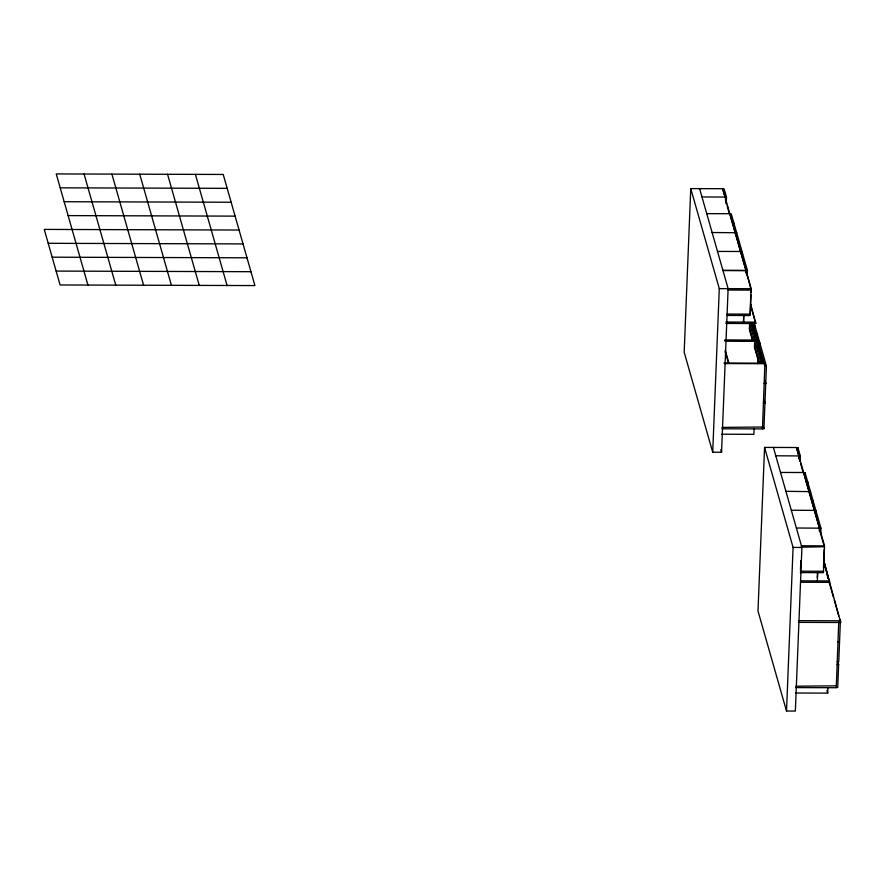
<?xml version="1.0" encoding="UTF-8"?>
<svg xmlns="http://www.w3.org/2000/svg" width="885" height="885" viewBox="0 0 885 885"><rect width="100%" height="100%" fill="white"/><g stroke="black" fill="none" stroke-linecap="round" stroke-linejoin="round"><path stroke-width="1.33" d="M745.845 273.133L745.978 270.379L722.68 188.704L690.754 188.605L684.182 352.219L712.713 452.224L721.552 452.257L728.123 288.643L699.604 188.638M712.713 452.224L719.284 288.621L690.754 188.605M726.242 203.915L726.508 197.145L724.162 188.925L722.691 188.914L725.036 197.145L726.508 197.145M743.665 314.761L743.533 322.107L743.809 315.259M722.968 270.589L746.055 270.666L751.144 290.114L728.067 290.037M747.217 275.788L747.427 270.489L731.298 213.927L729.826 213.927L745.955 270.478L747.427 270.489M750.79 294.948L750.181 314.131L727.094 314.053M750.9 292.282L751 289.616M746.055 270.666L751.199 288.72L750.126 315.525L727.039 315.447M750.69 305.756L750.745 304.363L755.757 323.534L725.833 323.445M751.022 325.746L751.122 323.346L755.901 340.128M753.013 329.143L753.235 323.711M753.157 329.64L753.434 322.859M753.301 330.149L753.577 323.357M754.706 328.114L754.783 325.282L753.312 325.282M755.713 338.358L755.845 334.165L757.328 334.176L757.25 337.008M754.108 428.893L753.887 434.314L721.751 434.214M757.571 363.724L757.792 358.292M758.168 348.778L758.356 340.139L724.649 340.028M757.615 363.182L757.991 357.429M758.202 348.436L758.356 340.139M764.828 365.914L764.928 363.193L724.007 363.06M764.928 363.193L762.461 428.915L721.972 428.794M762.439 428.683L763.91 428.683L764.939 403.195L764.209 400.651M763.478 402.885L764.95 402.885L765.724 383.526L764.994 380.981M764.264 383.205L765.735 383.216L766.421 366.091L754.817 325.392L753.345 325.392L764.95 366.091L766.421 366.091M800.372 572.584L823.459 572.661L824.532 545.857L796.489 447.511L764.563 447.412L757.991 611.026L786.511 711.031L795.35 711.064L801.921 547.45L773.401 447.445M786.511 711.031L793.082 547.428L764.563 447.412M797.861 450.421L797.971 447.733L796.5 447.721L798.845 455.941L798.735 458.64M800.095 461.339L800.317 455.952L797.971 447.733M800.482 569.863L800.859 560.515M804.996 475.422L805.096 472.734L803.624 472.723L819.444 528.179M807.684 484.869L807.762 482.059M810.383 494.317L810.461 491.507M813.072 503.764L813.149 500.954M815.771 513.156L815.848 510.402L791.312 510.225M817.309 577.673L817.53 572.197M817.342 580.914L817.674 572.695M819.333 530.823L819.466 528.079M820.705 533.478L820.915 528.179L805.096 472.734M823.481 568.093L824.223 549.419M824.444 565.548L824.543 563.17L829.566 582.341L801.002 582.253M795.56 693.021L827.696 693.121L827.906 687.7M837.918 661.936L838.637 664.48L837.719 687.49L836.248 687.49M840.319 622.653L839.544 642.012L838.073 642.012M798.436 622.365L840.684 622.498L824.51 563.845M60.202 187.83L227.191 188.35M701.971 196.968L725.058 197.045M64.162 201.725L231.151 202.245M706.728 213.639L729.815 213.705M68.123 215.608L235.111 216.128M239.072 230.023L44.25 229.414L60.091 284.97L254.913 285.578L223.219 174.456L56.242 173.936L87.925 285.058M712.115 232.534L736.652 232.711M735.214 232.81L736.685 232.821M737.869 242.147L739.34 242.147M737.902 242.258L739.373 242.258M48.21 243.309L243.032 243.917M717.503 251.417L740.59 251.495M740.568 251.594L742.072 251.705M52.171 257.192L246.992 257.8M722.89 270.312L745.978 270.379M56.131 271.087L250.953 271.695M719.284 288.621L751.199 288.72M725.888 322.051L755.812 322.14M726.607 323.268L734.694 323.302M755.878 334.276L757.35 334.287M724.793 340.526L758.5 340.637M724.937 341.035L758.644 341.134M758.39 343.059L759.861 343.059L759.75 345.781L759.894 343.17L758.412 343.17M724.627 363.569L765.071 363.691M764.253 383.515L765.724 383.526M763.456 403.195L764.939 403.195M722.06 427.4L762.372 427.024M775.78 455.775L800.317 455.952M780.537 472.446L803.613 472.513M806.29 482.059L807.795 482.17M785.924 491.33L810.483 491.617M811.678 500.954L813.182 501.065M814.399 510.512L815.87 510.512M796.378 528.002L820.915 528.179M824.532 545.857L801.445 545.779L801.39 547.173L824.333 546.753M793.082 547.428L801.921 547.45M800.427 571.19L823.515 571.267M801.047 580.859L829.621 580.947M798.558 620.662L840.75 620.794M838.062 642.322L839.533 642.322L838.748 661.692L837.276 661.692M837.166 664.48L838.637 664.48M795.869 686.207L836.17 685.831M795.781 687.601L836.259 687.722L838.737 622M725.368 199.722L726.463 203.561M727.193 206.128L729.395 213.827M798.812 457.246L799.907 461.085M800.637 463.651L802.828 471.34M819.41 529.473L824.112 545.979M751.044 307.029L755.757 323.534M824.488 564.564L829.566 582.341M827.088 574.819L828.216 578.801M828.968 581.445L833.504 597.342M834.256 599.986L838.792 615.883M839.544 618.526L840.684 622.498M753.378 328.158L756.697 339.774M763.257 362.806L758.445 345.935L754.518 345.924L759.33 362.795M753.688 330.846L755.901 338.59M758.39 347.329L762.837 362.905M756.188 341.123L762.472 363.182M754.429 340.128L749.639 323.346L749.396 329.541L752.339 339.862M761 363.182L754.717 341.123L754.462 347.318L758.91 362.894M765.016 380.672L765.735 383.216M749.451 328.147L752.759 339.763M757.726 360.295L758.445 363.149M764.22 400.341L764.95 402.885M763.191 426.139L763.91 428.683M826.933 690.477L827.696 693.121M725.213 350.106L728.919 363.082M725.158 351.5L728.488 363.182M720.799 449.624L721.552 452.257M195.397 174.378L227.08 285.501M167.564 174.29L199.247 285.412M139.73 174.201L171.424 285.324M111.897 174.113L143.591 285.235M84.064 174.024L115.758 285.147M733.953 223.263L732.481 223.252L733.986 223.374"/></g></svg>
